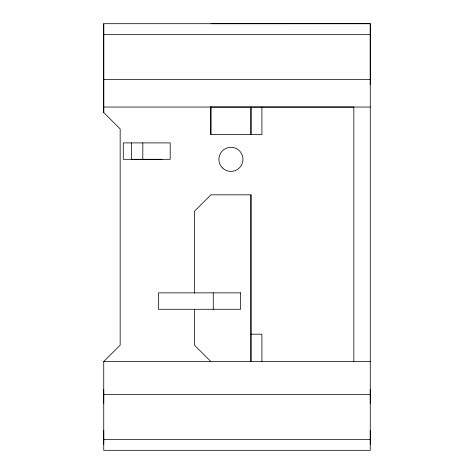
<?xml version="1.0" encoding="UTF-8"?>
<svg xmlns="http://www.w3.org/2000/svg" width="474" height="474" viewBox="0 0 474 474"><rect width="100%" height="100%" fill="white"/><g stroke="black" fill="none" stroke-linecap="round" stroke-linejoin="round"><path stroke-width="0.71" d="M103.735 444.274L103.735 430.57M103.735 403.214L103.735 389.51M103.735 112.522L103.735 23.7L370.265 23.7L370.265 450.3L103.735 450.3L103.735 361.573L120.165 345.143L120.165 128.952L103.735 112.522L103.735 23.7M261.921 107.13L261.909 134.586L210.871 134.586L210.883 106.561M250.953 194.832L250.953 361.567L250.953 194.832L210.871 194.832L194.441 211.262L194.441 293.068M353.835 361.567L353.835 107.047L210.883 107.047L210.871 134.586M370.265 444.274L370.265 430.57M370.265 403.214L370.265 389.51M103.735 34.655L370.265 34.655M103.735 79.561L370.265 79.561M103.735 107.047L370.265 107.047M161.984 159.323L123.276 159.329L123.276 142.899L170.196 142.899L170.196 159.329L131.488 159.329L131.488 142.899M250.953 334.188L261.909 334.188L261.909 361.567M103.735 361.573L370.265 361.567M103.735 394.439L370.265 394.439M103.735 439.345L370.265 439.345M211.072 23.706L370.265 23.7L370.265 84.49M210.871 361.567L194.441 345.137L194.441 309.285M213.264 292.861L213.264 309.291M142.816 142.899L142.816 159.329M250.965 107.136L250.965 134.586L250.965 107.136M240.65 292.855L158.5 292.855L158.5 309.285L240.65 309.285L240.65 292.855M222.424 167.885A12.051 12.051 0 0 0 242.575 162.452A12.051 12.051 0 0 0 227.793 147.716A12.051 12.051 0 0 0 222.424 167.885"/></g></svg>
